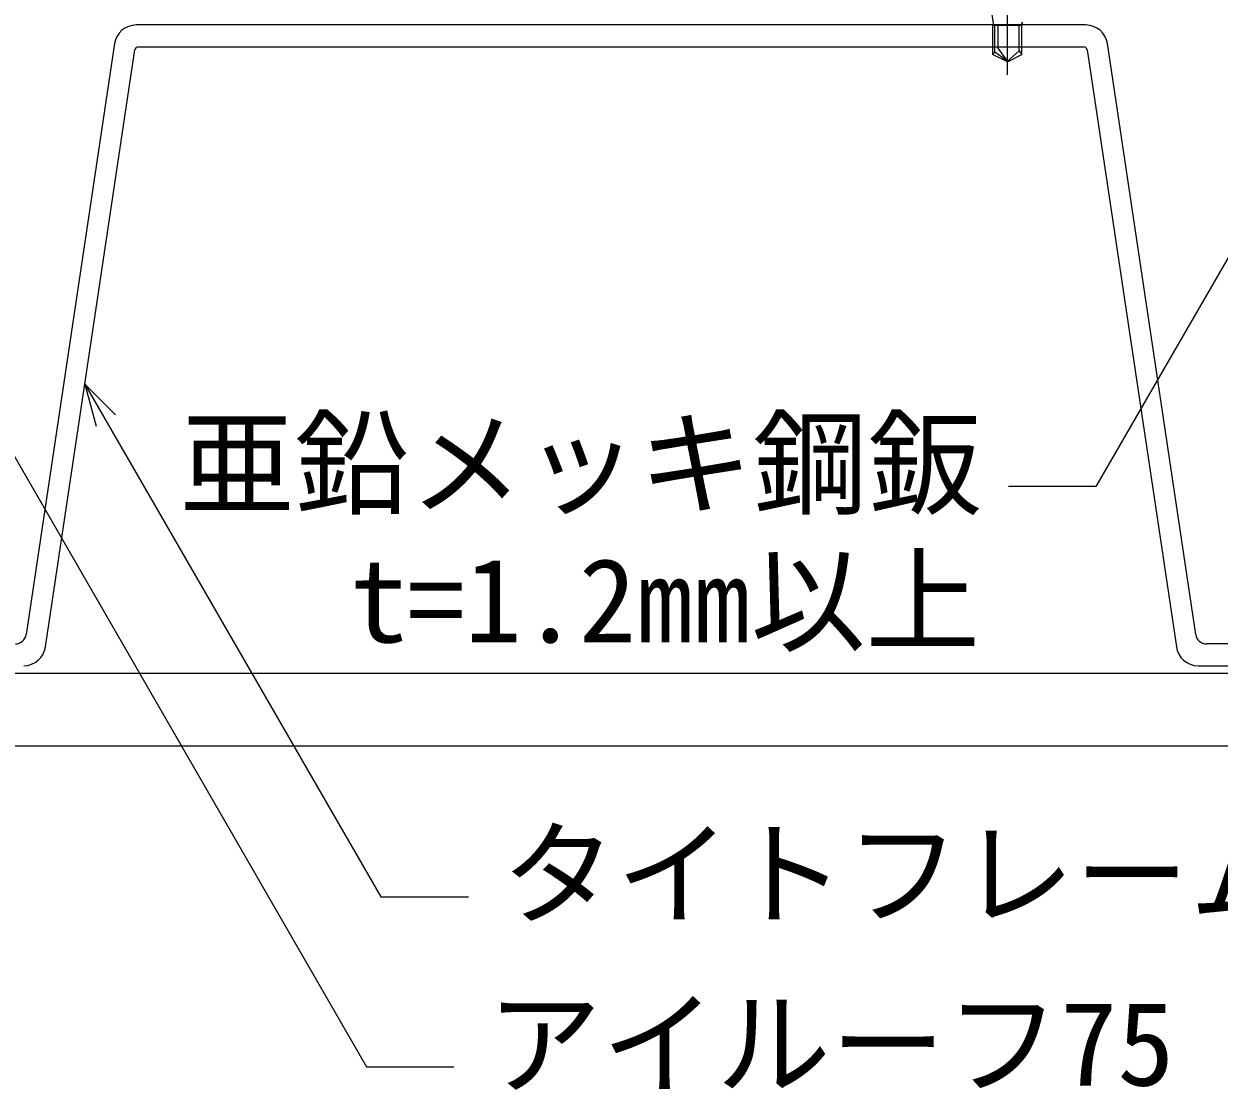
# Model space of a CAD drawing. Units: millimetres, scale not verified. Extents: x -840 to 840, y -594 to 594.
# Drawn here: x -270.6 to -106.5, y -332.8 to -185.7 of the extents above; entities that cross this region are included whole.
import ezdxf
from ezdxf.enums import TextEntityAlignment as Align

# ---------------------------------------------------------------- set-up
doc = ezdxf.new("R2010")
doc.units = ezdxf.units.MM
doc.header["$LTSCALE"] = 2
doc.linetypes.add('CHAIN1', pattern=[8, 5, -1, 1, -1])
for name, color, linetype, lineweight in [('0-2_文字', 5, 'Continuous', 9), ('0-7_躯体', 7, 'Continuous', 9), ('0-9_寸法線', 7, 'Continuous', 9), ('0-D_中心線', 2, 'CHAIN1', 9), ('0-E_部材(ﾋﾞｽ類)', 7, 'Continuous', 9), ('0-F_鋼材(受け鋼鈑)', 7, 'Continuous', 9)]:
    doc.layers.add(name, color=color, linetype=linetype, lineweight=lineweight)
doc.styles.add('ＭＳ ゴシック', font='')
doc.styles.get('ＭＳ ゴシック').set_extended_font_data('MS Gothic')

msp = doc.modelspace()

# ---------------------------------------------------------------- linework, layer by layer
at = {"layer": '0-7_躯体'}
for p, q in [((-377.561, -274.877), (416.439, -274.877)), ((-377.561, -284.877), (416.439, -284.877))]:
    msp.add_line(p, q, dxfattribs=at)
at = {"layer": '0-9_寸法線'}
for p, q in [((-85.048, -182.877), (-123.384, -249.277)), ((-292.461, -209.562), (-223.539, -328.939)), ((-262.204, -235.189), (-221.539, -305.623)), ((-123.384, -249.277), (-135.384, -249.277)), ((-221.539, -305.623), (-209.539, -305.623)), ((-223.539, -328.939), (-211.539, -328.939))]:
    msp.add_line(p, q, dxfattribs=at)
msp.add_lwpolyline([(-257.961, -239.431), (-262.204, -235.189), (-260.651, -240.984)], dxfattribs=at)
at = {"layer": '0-D_中心線'}
msp.add_line((-135.501, -192.73), (-135.501, -138.159), dxfattribs=at)
at = {"layer": '0-E_部材(ﾋﾞｽ類)'}
for p, q in [((-137.411, -185.928), (-137.678, -184.179)), ((-137.256, -189.608), (-137.256, -185.928)), ((-135.501, -190.928), (-135.501, -185.928)), ((-133.911, -189.426), (-133.911, -185.928)), ((-133.691, -185.928), (-133.426, -185.511)), ((-137.559, -189.91), (-137.256, -189.608)), ((-135.501, -190.928), (-137.559, -189.91)), ((-135.502, -190.861), (-137.256, -189.608)), ((-135.551, -190.903), (-133.911, -189.426)), ((-135.501, -190.928), (-133.526, -189.91)), ((-133.911, -189.426), (-133.526, -189.91))]:
    msp.add_line(p, q, dxfattribs=at)
for points in [[(-133.526, -189.91), (-133.526, -185.928), (-137.559, -185.928), (-137.559, -189.91)], [(-135.501, -190.858), (-136.816, -189.073), (-136.816, -185.928)]]:
    msp.add_lwpolyline(points, dxfattribs=at)
at = {"layer": '0-F_鋼材(受け鋼鈑)'}
for p, q in [((-124.767, -185.877), (-255.155, -185.877)), ((-258.122, -188.434), (-270.245, -269.57)), ((-109.677, -269.57), (-121.8, -188.434)), ((-267.593, -271.262), (-255.348, -189.303)), ((-254.853, -188.877), (-125.069, -188.877)), ((-124.574, -189.303), (-112.329, -271.262)), ((-64.732, -270.877), (-108.19, -270.877)), ((-109.353, -273.877), (-64.732, -273.877))]:
    msp.add_line(p, q, dxfattribs=at)
for centre, radius, start, end in [((-255.155, -188.877), 3, 90, 171.50232), ((-124.767, -188.877), 3, 8.49768, 90), ((-254.853, -189.377), 0.5, 90, 171.50232), ((-125.069, -189.377), 0.5, 8.49768, 90), ((-271.732, -269.377), 1.5, 270, 352.61952), ((-108.19, -269.377), 1.5, 187.38048, 270), ((-270.568, -270.877), 3, 270, 352.61952), ((-109.353, -270.877), 3, 187.38048, 270)]:
    msp.add_arc(centre, radius, start, end, dxfattribs=at)

# ---------------------------------------------------------------- texts
at = {"layer": '0-2_文字', "color": 7, "style": 'ＭＳ ゴシック'}
for s, p in [('亜鉛メッキ鋼鈑', (-249.165, -255.336)), ('t=1.2㎜以上', (-225.757, -274.136)), ('タイトフレーム', (-204.998, -311.682)), ('アイルーフ75 t=1.0㎜以上', (-206.998, -334.998))]:
    msp.add_text(s, height=11.54, dxfattribs=at).set_placement(p, align=Align.BOTTOM_LEFT)

doc.saveas('drawing.dxf')
